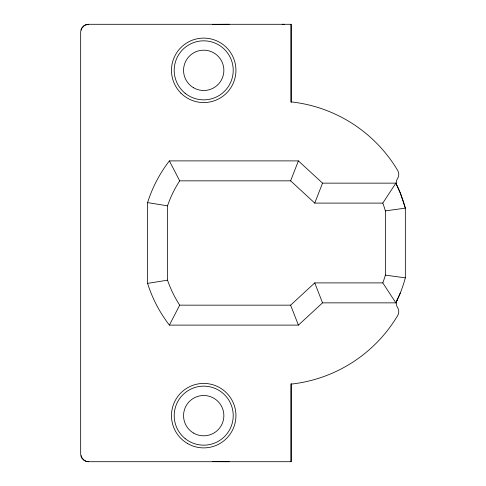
<?xml version="1.0" encoding="UTF-8"?>
<svg xmlns="http://www.w3.org/2000/svg" width="486" height="486" viewBox="0 0 486 486"><rect width="100%" height="100%" fill="white"/><g stroke="black" fill="none" stroke-linecap="round" stroke-linejoin="round"><path stroke-width="0.73" d="M81.247 30.096L81.35 29.646M298.404 160.89L169.389 160.89L179.686 180.841L290.61 180.841L298.404 160.89L322.54 183.143L395.865 183.143L396.327 182.7A7.673 7.673 0 0 1 397.548 178.55A7.673 7.673 0 0 0 397.694 170.477A141.961 141.961 0 0 0 290.999 101.872L290.999 24.3M290.61 180.841L314.746 203.099L322.54 183.143M81.526 29.209L81.806 28.528M400.251 293.088L395.865 302.857L322.54 302.857L298.404 325.11L169.389 325.11A134.288 134.288 0 0 1 147.58 283.381L147.58 202.619A134.288 134.288 0 0 1 169.389 160.89M397.53 299.018L395.865 302.857L382.798 282.901A114.338 114.338 0 0 0 385.386 275.119L385.386 210.881A114.338 114.338 0 0 0 382.798 203.099L395.865 183.143L400.251 192.912L405.336 208.136L405.336 277.864A134.288 134.288 0 0 1 398.666 296.867L395.865 302.857L396.327 303.3A7.673 7.673 0 0 0 397.548 307.45A7.673 7.673 0 0 1 397.694 315.523A141.961 141.961 0 0 1 290.999 384.128L290.999 461.7M169.389 325.11L179.686 305.159A114.338 114.338 0 0 1 167.53 280.185L167.53 205.815A114.338 114.338 0 0 1 179.686 180.841M82.195 27.896L84.175 25.752M179.686 305.159L290.61 305.159L314.746 282.901L382.798 282.901M84.813 25.357L85.22 25.12M85.645 24.95L88.665 24.3M167.53 280.185L147.58 283.381M385.386 210.881L405.336 208.136A134.288 134.288 0 0 0 398.666 189.133L395.865 183.143L396.716 185.099M212.352 24.397L229.161 24.3M282.232 24.312L284.14 24.3M314.746 203.099L382.798 203.099M212.352 461.603L229.161 461.7M88.665 461.7L86.338 461.336L84.582 460.491M405.336 277.864L385.386 275.119M147.58 202.619L167.53 205.815M84.175 460.248L82.055 457.891M81.63 457.034L81.806 457.472M314.746 282.901L322.54 302.857M290.61 305.159L298.404 325.11M81.18 455.637L81.35 456.354M291.187 102.479L291.187 24.3L88.343 24.3A7.679 7.679 0 0 0 80.664 31.973L80.664 454.027A7.679 7.679 0 0 0 88.343 461.7L291.187 461.7L291.187 383.521M193.635 433.111A20.151 20.151 0 0 0 223.864 415.658A20.151 20.151 0 0 0 193.635 398.204A20.151 20.151 0 0 0 193.635 433.111M185.142 438.591A29.506 29.506 0 0 0 232.855 420.275A29.506 29.506 0 0 0 193.136 388.107A29.506 29.506 0 0 0 185.142 438.591M187.596 443.572A32.228 32.228 0 0 0 235.941 415.658A32.228 32.228 0 0 0 187.596 387.749A32.228 32.228 0 0 0 187.596 443.572M193.635 87.796A20.151 20.151 0 0 0 223.864 70.342A20.151 20.151 0 0 0 193.635 52.889A20.151 20.151 0 0 0 193.635 87.796M185.142 93.276A29.506 29.506 0 0 0 232.855 74.959A29.506 29.506 0 0 0 193.136 42.792A29.506 29.506 0 0 0 185.142 93.276M180.92 93.13A32.228 32.228 0 0 0 234.841 78.683A32.228 32.228 0 0 0 195.366 39.208A32.228 32.228 0 0 0 180.92 93.13"/></g></svg>
